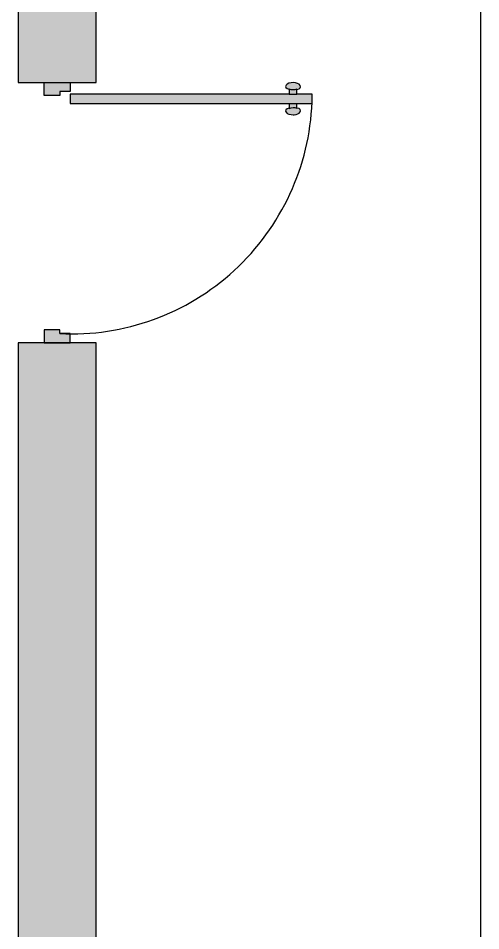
# Model space of a CAD drawing. Header units: metres. Extents: x 5231.1 to 5275.7, y -3151.4 to -3108.9.
# Drawn here: x 5273.886 to 5275.665, y -3131.681 to -3128.176 of the extents above; entities that cross this region are included whole.
import ezdxf

# ---------------------------------------------------------------- set-up
doc = ezdxf.new("R2010")
doc.units = ezdxf.units.M
for name, pattern in [('Page Lines', [0]), ('Style', [0]), ('Style Black Lines', [0]), ('Style Grey Lines', [0]), ('Style_3', [0])]:
    doc.linetypes.add(name, pattern=pattern)
doc.layers.add('Building', color=7, linetype='Continuous', true_color=0xfabd88)
doc.layers.add('Imported blocks', color=7, linetype='Continuous', true_color=0xc57dd9)

# ---------------------------------------------------------------- blocks, each defined once
blk = doc.blocks.new('Door EU 90')
at = {"layer": 'Imported blocks', "transparency": 33554483}
h = blk.add_hatch(color=256, dxfattribs=at)
edge = h.paths.add_edge_path(flags=0)
edge.add_spline(control_points=[(-0.4994, 0.908), (-0.4997, 0.8958), (-0.4958, 0.8846), (-0.4897, 0.88)], knot_values=[0, 0, 0, 0, 1, 1, 1, 1], degree=3, periodic=0)
edge.add_spline(control_points=[(-0.4897, 0.88), (-0.4836, 0.8754), (-0.4766, 0.8783), (-0.4745, 0.8926)], knot_values=[0, 0, 0, 0, 1, 1, 1, 1], degree=3, periodic=0)
edge.add_line((-0.4745, 0.8926), (-0.4555, 0.8926))
edge.add_line((-0.4555, 0.8926), (-0.4555, 0.05))
edge.add_line((-0.4555, 0.05), (-0.4198, 0.05))
edge.add_line((-0.4198, 0.05), (-0.4197, 0.8925))
edge.add_line((-0.4197, 0.8925), (-0.4007, 0.8925))
edge.add_spline(control_points=[(-0.4007, 0.8925), (-0.3986, 0.8783), (-0.3916, 0.8754), (-0.3855, 0.88)], knot_values=[0, 0, 0, 0, 1, 1, 1, 1], degree=3, periodic=0)
edge.add_spline(control_points=[(-0.3855, 0.88), (-0.3795, 0.8846), (-0.3756, 0.8958), (-0.3758, 0.908)], knot_values=[0, 0, 0, 0, 1, 1, 1, 1], degree=3, periodic=0)
edge.add_spline(control_points=[(-0.3758, 0.908), (-0.3759, 0.9083), (-0.3759, 0.9087), (-0.3759, 0.909)], knot_values=[0, 0, 0, 0, 1, 1, 1, 1], degree=3, periodic=0)
edge.add_spline(control_points=[(-0.3759, 0.909), (-0.3759, 0.9095), (-0.3759, 0.91), (-0.376, 0.9106)], knot_values=[0, 0, 0, 0, 1, 1, 1, 1], degree=3, periodic=0)
edge.add_spline(control_points=[(-0.376, 0.9106), (-0.3767, 0.9216), (-0.3809, 0.931), (-0.3867, 0.9345)], knot_values=[0, 0, 0, 0, 1, 1, 1, 1], degree=3, periodic=0)
edge.add_spline(control_points=[(-0.3867, 0.9345), (-0.3929, 0.9382), (-0.4, 0.9357), (-0.4017, 0.9212)], knot_values=[0, 0, 0, 0, 1, 1, 1, 1], degree=3, periodic=0)
edge.add_line((-0.4017, 0.9212), (-0.4197, 0.9212))
edge.add_line((-0.4197, 0.9212), (-0.4197, 0.98))
edge.add_line((-0.4197, 0.98), (-0.4555, 0.98))
edge.add_line((-0.4555, 0.98), (-0.4555, 0.9212))
edge.add_line((-0.4555, 0.9212), (-0.4736, 0.9212))
edge.add_spline(control_points=[(-0.4736, 0.9212), (-0.4753, 0.9357), (-0.4823, 0.9382), (-0.4886, 0.9345)], knot_values=[0, 0, 0, 0, 1, 1, 1, 1], degree=3, periodic=0)
edge.add_spline(control_points=[(-0.4886, 0.9345), (-0.4948, 0.9308), (-0.4991, 0.9202), (-0.4994, 0.908)], knot_values=[0, 0, 0, 0, 1, 1, 1, 1], degree=3, periodic=0)
for points in [[(-0.5, -0.05), (-0.5, 0.05), (-0.465, 0.05), (-0.465, 0.01), (-0.45, 0.01), (-0.45, -0.05), (-0.5, -0.05)], [(0.5, -0.05), (0.5, 0.05), (0.465, 0.05), (0.465, 0.01), (0.45, 0.01), (0.45, -0.05), (0.5, -0.05)]]:
    blk.add_hatch(color=256, dxfattribs=at).paths.add_polyline_path(points, flags=0)
at = {"layer": 'Imported blocks', "linetype": 'Style'}
for points in [[(-0.4017, 0.9212), (-0.4197, 0.9212), (-0.4197, 0.98), (-0.4555, 0.98), (-0.4555, 0.9212), (-0.4736, 0.9212)], [(-0.4745, 0.8926), (-0.4555, 0.8926), (-0.4555, 0.05), (-0.4198, 0.05), (-0.4197, 0.8925), (-0.4007, 0.8925)]]:
    blk.add_lwpolyline(points, dxfattribs=at)
at = {"layer": 'Imported blocks', "linetype": 'Style Grey Lines'}
blk.add_lwpolyline([(0.465, 0.01, 0.416941), (-0.425, 0.98)], format="xyb", dxfattribs=at)
at = {"layer": 'Imported blocks', "linetype": 'Style Black Lines'}
for points in [[(-0.4555, 0.8926), (-0.4555, 0.9212)], [(-0.4197, 0.8925), (-0.4197, 0.9212)]]:
    blk.add_lwpolyline(points, dxfattribs=at)
at = {"layer": 'Imported blocks', "linetype": 'Style'}
for points in [[(-0.5, -0.05), (-0.5, 0.05), (-0.465, 0.05), (-0.465, 0.01), (-0.45, 0.01), (-0.45, -0.05), (-0.5, -0.05)], [(0.5, -0.05), (0.5, 0.05), (0.465, 0.05), (0.465, 0.01), (0.45, 0.01), (0.45, -0.05), (0.5, -0.05)]]:
    blk.add_lwpolyline(points, close=True, dxfattribs=at)
at = {"layer": 'Imported blocks', "extrusion": (0, 0, -1)}
for centre, major_axis, start_param, end_param in [((-0.4995, 0.9069), (0, 0.0315), 1.099299, 2.042656), ((-0.3706, 0.9082), (0, 0.037), 4.276707, 5.07084)]:
    blk.add_ellipse(centre, major_axis=major_axis, ratio=0.894003, start_param=start_param, end_param=end_param, dxfattribs=at)
at = {"layer": 'Imported blocks'}
for points in [[(-0.4886, 0.9345), (-0.4948, 0.9308), (-0.4991, 0.9202), (-0.4994, 0.908)], [(-0.4736, 0.9212), (-0.4753, 0.9357), (-0.4823, 0.9382), (-0.4886, 0.9345)], [(-0.3867, 0.9345), (-0.3929, 0.9382), (-0.4, 0.9357), (-0.4017, 0.9212)], [(-0.376, 0.9106), (-0.3767, 0.9216), (-0.3809, 0.931), (-0.3867, 0.9345)], [(-0.4994, 0.908), (-0.4997, 0.8958), (-0.4958, 0.8846), (-0.4897, 0.88)], [(-0.4897, 0.88), (-0.4836, 0.8754), (-0.4766, 0.8783), (-0.4745, 0.8926)], [(-0.4007, 0.8925), (-0.3986, 0.8783), (-0.3916, 0.8754), (-0.3855, 0.88)], [(-0.3855, 0.88), (-0.3795, 0.8846), (-0.3756, 0.8958), (-0.3758, 0.908)], [(-0.3759, 0.909), (-0.3759, 0.9095), (-0.3759, 0.91), (-0.376, 0.9106)], [(-0.3758, 0.908), (-0.3759, 0.9083), (-0.3759, 0.9087), (-0.3759, 0.909)]]:
    blk.add_open_spline(points, degree=3, dxfattribs=at)
blk = doc.blocks.new('Title block grey  horizontal')
at = {"layer": 'Imported blocks', "linetype": 'Page Lines'}
blk.add_lwpolyline([(-21, -14.835), (21, -14.835), (21, 14.835), (-21, 14.835), (-21, -14.835)], close=True, dxfattribs=at)

msp = doc.modelspace()

# ---------------------------------------------------------------- hatches: boundary and pattern name
at = {"layer": 'Building', "transparency": 33554483}
h = msp.add_hatch(color=256, dxfattribs=at)
h.paths.add_polyline_path([(5273.8861, -3136.0282), (5273.8861, -3135.7282), (5273.8861, -3129.4226), (5274.1861, -3129.4226), (5274.1861, -3136.0282), (5273.8861, -3136.0282)], flags=0)
h.paths.add_polyline_path([(5273.8861, -3128.4226), (5273.8861, -3128.0096), (5273.8861, -3127.8896), (5273.8861, -3122.7436), (5274.1861, -3122.7436), (5274.1861, -3128.4226), (5273.8861, -3128.4226)], flags=0)

# ---------------------------------------------------------------- linework, layer by layer
at = {"layer": 'Building', "linetype": 'Style_3'}
for points in [[(5273.8861, -3128.0096), (5273.8861, -3128.4226), (5274.1861, -3128.4226), (5274.1861, -3122.7436)], [(5273.8861, -3136.0282), (5274.1861, -3136.0282), (5274.1861, -3129.4226), (5273.8861, -3129.4226), (5273.8861, -3135.7282)]]:
    msp.add_lwpolyline(points, dxfattribs=at)

# ---------------------------------------------------------------- block references
at = {"layer": 'Building', "rotation": 270}
msp.add_blockref('Door EU 90', (5274.0361, -3128.9226), dxfattribs=at)
at = {"layer": 'Imported blocks', "xscale": 1.060714285714218, "yscale": 1.062549277919129}
msp.add_blockref('Title block grey  horizontal', (5253.39, -3135.59), dxfattribs=at)

doc.saveas('drawing.dxf')
